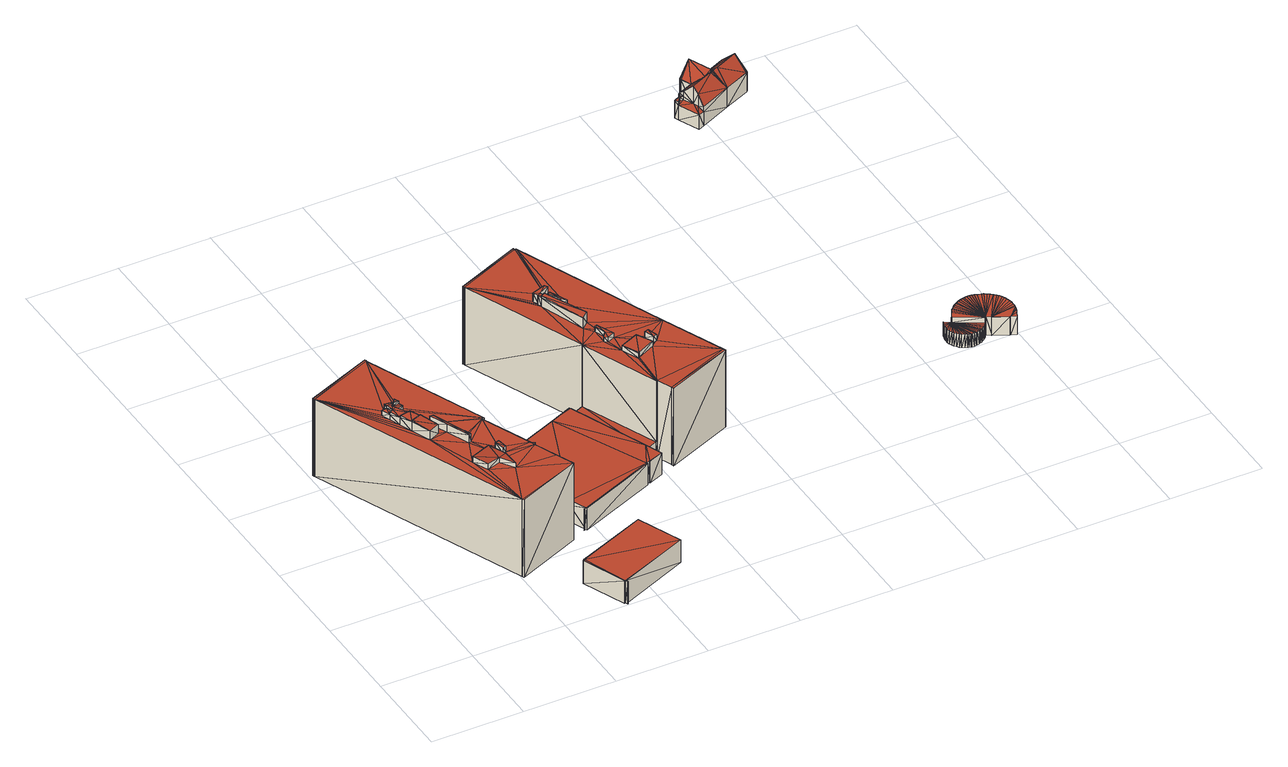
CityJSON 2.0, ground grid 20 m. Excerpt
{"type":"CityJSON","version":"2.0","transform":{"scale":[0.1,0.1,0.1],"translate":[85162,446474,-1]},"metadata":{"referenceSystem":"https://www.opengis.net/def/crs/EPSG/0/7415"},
"CityObjects":{
"building1":{"type":"Building","attributes":{"oorspronkelijk_bouwjaar":2008,"status":"Pand in gebruik","geconstateerd":false,"h_maaiveld":-0.95,"dak_type":"multiple horizontal","pw_datum":"2013-12-01","pw_actueel":"yes","pw_bron":"ahn3","reconstructie_methode":"tudelft3d-geoflow","versie_methode":"v21.03.1","kas_warenhuis":false,"ondergronds_type":"above ground","lod11_replace":false,"reconstruction_skipped":false},"geometry":[{"type":"Solid","lod":"2.2","boundaries":[[[[0,1,2]],[[3,4,5]],[[2,1,4]],[[2,3,6]],[[4,7,5]],[[2,4,3]],[[8,6,9]],[[2,6,8]],[[10,9,6]],[[11,10,6]],[[12,8,9]],[[10,12,9]],[[13,2,12]],[[12,2,8]],[[14,7,15]],[[15,7,4]],[[15,4,16]],[[16,4,1]],[[17,3,5]],[[18,17,5]],[[18,5,14]],[[14,5,7]],[[11,6,3]],[[17,11,3]],[[16,1,19]],[[19,1,0]],[[19,0,2]],[[13,19,2]],[[15,18,14]],[[13,17,15]],[[15,17,18]],[[11,12,10]],[[19,13,16]],[[11,17,13]],[[13,15,16]],[[12,11,13]]]],"semantics":{"surfaces":[{"type":"GroundSurface"},{"type":"WallSurface"},{"type":"RoofSurface"}],"values":[[0,0,0,0,0,0,0,0,1,1,1,1,1,1,1,1,1,1,1,1,1,1,1,1,1,1,1,1,2,2,2,2,2,2,2,2]]}}]},
"building2":{"type":"Building","attributes":{"oorspronkelijk_bouwjaar":1961,"status":"Pand in gebruik","geconstateerd":false,"h_maaiveld":-0.865,"dak_type":"multiple horizontal","pw_datum":"2013-12-01","pw_actueel":"yes","pw_bron":"ahn3","reconstructie_methode":"tudelft3d-geoflow","versie_methode":"v21.03.1","kas_warenhuis":false,"ondergronds_type":"above ground","lod11_replace":false,"reconstruction_skipped":false},"geometry":[{"type":"MultiSurface","lod":"2.2","boundaries":[[[20,21,22]],[[23,24,25]],[[26,23,25]],[[25,27,28]],[[26,28,29]],[[30,31,32]],[[28,26,25]],[[33,34,35]],[[36,37,38]],[[39,40,41]],[[39,41,42]],[[36,40,39]],[[36,38,43]],[[38,44,43]],[[36,45,37]],[[36,34,32]],[[34,46,35]],[[36,43,34]],[[47,48,49]],[[48,50,51]],[[51,52,53]],[[54,51,53]],[[55,48,56]],[[57,48,55]],[[58,59,60]],[[61,59,62]],[[46,51,50]],[[49,48,57]],[[63,49,57]],[[47,50,48]],[[52,51,46]],[[52,46,34]],[[32,34,33]],[[40,36,32]],[[32,33,64]],[[65,66,40]],[[67,20,22]],[[66,68,40]],[[31,65,40]],[[32,31,40]],[[68,66,67]],[[23,68,67]],[[67,22,24]],[[23,67,24]],[[60,20,67]],[[58,69,70]],[[20,60,59]],[[58,70,59]],[[20,59,61]],[[71,70,72]],[[72,70,69]],[[72,69,73]],[[73,69,58]],[[74,60,75]],[[75,60,67]],[[76,31,30]],[[77,76,30]],[[77,30,32]],[[78,77,32]],[[79,35,80]],[[80,35,46]],[[80,46,50]],[[81,80,50]],[[82,49,83]],[[83,49,63]],[[84,56,85]],[[85,56,48]],[[86,51,87]],[[87,51,54]],[[88,26,89]],[[89,26,29]],[[90,28,91]],[[91,28,27]],[[91,27,92]],[[92,27,25]],[[93,22,94]],[[94,22,21]],[[95,96,97]],[[98,95,97]],[[89,29,90]],[[90,29,28]],[[98,97,99]],[[99,97,100]],[[100,97,101]],[[102,103,104]],[[104,103,99]],[[105,81,106]],[[106,81,47]],[[47,81,50]],[[107,64,108]],[[108,64,33]],[[109,110,111]],[[111,110,112]],[[73,58,74]],[[74,58,60]],[[113,24,93]],[[93,24,22]],[[114,20,115]],[[115,20,61]],[[116,59,71]],[[71,59,70]],[[94,21,114]],[[114,21,20]],[[104,99,117]],[[117,100,118]],[[117,99,100]],[[117,118,119]],[[120,117,119]],[[121,122,123]],[[123,122,124]],[[125,126,127]],[[127,126,128]],[[129,130,131]],[[131,130,132]],[[133,37,134]],[[134,37,45]],[[135,136,137]],[[138,135,137]],[[138,137,139]],[[140,138,139]],[[127,128,121]],[[121,128,122]],[[141,142,143]],[[143,142,144]],[[145,146,147]],[[147,146,148]],[[131,132,149]],[[149,132,150]],[[151,41,40]],[[152,151,40]],[[153,154,155]],[[155,154,156]],[[157,158,142]],[[141,157,142]],[[159,160,158]],[[157,159,158]],[[161,39,162]],[[162,39,42]],[[163,164,146]],[[145,163,146]],[[165,166,163]],[[163,166,164]],[[120,119,167]],[[102,120,103]],[[103,120,167]],[[87,54,168]],[[168,54,53]],[[169,170,171]],[[172,169,171]],[[115,61,173]],[[173,61,62]],[[173,62,116]],[[116,62,59]],[[85,48,86]],[[86,48,51]],[[106,47,82]],[[82,47,49]],[[174,55,84]],[[84,55,56]],[[83,63,175]],[[175,63,57]],[[176,36,161]],[[161,36,39]],[[134,45,36]],[[176,134,36]],[[175,57,174]],[[174,57,55]],[[177,178,81]],[[105,177,81]],[[179,52,34]],[[180,179,34]],[[181,179,182]],[[183,181,182]],[[168,53,179]],[[181,168,179]],[[179,53,52]],[[184,185,186]],[[186,185,187]],[[188,189,190]],[[191,188,190]],[[191,190,192]],[[193,191,192]],[[194,195,96]],[[95,194,96]],[[96,195,196]],[[103,167,194]],[[194,167,195]],[[197,198,160]],[[159,197,160]],[[143,144,199]],[[199,144,200]],[[201,202,203]],[[203,202,204]],[[78,32,64]],[[107,78,64]],[[205,206,207]],[[207,206,208]],[[209,210,211]],[[212,209,211]],[[213,214,215]],[[215,214,216]],[[217,218,210]],[[209,217,210]],[[219,220,178]],[[177,219,178]],[[221,23,88]],[[88,23,26]],[[92,25,113]],[[113,25,24]],[[222,223,224]],[[225,222,224]],[[225,224,226]],[[227,225,226]],[[212,211,206]],[[205,212,206]],[[206,211,228]],[[206,228,229]],[[229,228,230]],[[215,216,231]],[[231,216,155]],[[231,155,217]],[[217,155,218]],[[218,155,156]],[[232,43,44]],[[233,232,44]],[[233,44,234]],[[234,44,38]],[[79,33,35]],[[235,108,79]],[[79,108,33]],[[236,180,232]],[[232,180,43]],[[43,180,34]],[[234,38,133]],[[133,38,37]],[[237,238,76]],[[76,238,31]],[[31,238,65]],[[235,79,236]],[[236,79,180]],[[123,124,239]],[[240,123,239]],[[240,239,136]],[[135,240,136]],[[241,125,140]],[[242,241,140]],[[243,244,223]],[[222,243,223]],[[111,112,129]],[[129,112,130]],[[245,66,65]],[[238,245,65]],[[229,230,246]],[[246,230,247]],[[207,208,246]],[[248,207,246]],[[249,250,213]],[[213,250,214]],[[250,251,153]],[[153,251,154]],[[75,67,245]],[[252,75,245]],[[245,67,66]],[[252,245,253]],[[254,252,253]],[[254,253,221]],[[221,253,23]],[[23,253,68]],[[203,204,255]],[[255,204,256]],[[255,256,257]],[[258,255,257]],[[152,259,237]],[[237,259,238]],[[259,40,68]],[[253,259,68]],[[162,42,151]],[[151,42,41]],[[260,261,243]],[[243,261,244]],[[248,246,97]],[[97,246,101]],[[101,246,247]],[[250,196,251]],[[249,96,250]],[[250,96,196]],[[258,257,202]],[[201,258,202]],[[227,226,260]],[[260,226,261]],[[149,150,262]],[[263,149,262]],[[242,140,264]],[[264,140,265]],[[265,140,139]],[[125,266,126]],[[241,267,125]],[[125,267,266]],[[147,148,165]],[[165,148,166]],[[264,265,266]],[[267,264,266]],[[186,187,268]],[[269,186,268]],[[269,268,188]],[[188,268,189]],[[193,192,184]],[[184,192,185]],[[270,271,220]],[[219,270,220]],[[183,182,271]],[[270,183,271]],[[199,200,272]],[[273,199,272]],[[273,272,198]],[[197,273,198]],[[172,171,274]],[[274,171,275]],[[276,277,170]],[[169,276,170]],[[274,275,277]],[[276,274,277]],[[263,262,110]],[[109,263,110]],[[140,125,135]],[[240,127,123]],[[138,140,135]],[[127,121,123]],[[135,125,127]],[[240,135,127]],[[96,249,207]],[[205,207,213]],[[217,209,231]],[[209,212,215]],[[231,209,215]],[[212,205,215]],[[215,205,213]],[[207,97,96]],[[213,207,249]],[[248,97,207]],[[103,194,95]],[[99,95,98]],[[99,103,95]],[[120,102,104]],[[117,120,104]],[[165,163,145]],[[147,165,145]],[[143,157,141]],[[159,157,143]],[[159,143,199]],[[197,159,199]],[[197,199,273]],[[115,116,114]],[[73,116,71]],[[114,74,124]],[[90,88,89]],[[114,93,94]],[[88,90,92]],[[173,116,115]],[[73,71,72]],[[74,116,73]],[[148,128,126]],[[114,116,74]],[[124,74,239]],[[226,224,221]],[[252,254,223]],[[204,261,256]],[[190,189,223]],[[88,92,221]],[[90,91,92]],[[187,75,189]],[[93,114,124]],[[261,221,92]],[[113,202,257]],[[261,226,221]],[[224,223,254]],[[221,224,254]],[[136,239,137]],[[266,113,164]],[[185,192,113]],[[223,192,190]],[[139,74,75]],[[265,139,75]],[[137,74,139]],[[137,239,74]],[[164,166,266]],[[93,124,122]],[[122,164,93]],[[202,244,204]],[[266,265,185]],[[257,261,92]],[[113,257,92]],[[256,261,257]],[[204,244,261]],[[192,223,244]],[[202,113,192]],[[187,185,265]],[[75,187,265]],[[266,185,113]],[[192,244,202]],[[252,223,189]],[[189,268,187]],[[252,189,75]],[[164,113,93]],[[126,266,166]],[[146,164,122]],[[126,166,148]],[[128,148,122]],[[148,146,122]],[[271,182,179]],[[81,178,80]],[[271,79,220]],[[180,271,179]],[[79,271,180]],[[80,220,79]],[[178,220,80]],[[246,208,206]],[[229,246,206]],[[216,153,155]],[[214,250,216]],[[216,250,153]],[[227,260,243]],[[225,227,222]],[[222,227,243]],[[258,201,255]],[[255,201,203]],[[264,267,242]],[[242,267,241]],[[238,259,245]],[[245,259,253]],[[269,184,186]],[[191,269,188]],[[191,193,269]],[[269,193,184]],[[219,177,171]],[[171,262,275]],[[219,183,270]],[[82,175,85]],[[251,195,154]],[[82,85,106]],[[106,211,218]],[[175,82,83]],[[174,85,175]],[[183,219,170]],[[85,174,84]],[[132,168,181]],[[86,168,132]],[[87,168,86]],[[200,262,272]],[[86,110,118]],[[154,195,158]],[[112,132,130]],[[150,132,183]],[[132,181,183]],[[110,86,112]],[[112,86,132]],[[158,195,142]],[[110,262,200]],[[142,119,144]],[[85,118,100]],[[105,158,177]],[[86,118,85]],[[85,100,101]],[[85,101,247]],[[106,85,211]],[[230,228,211]],[[247,230,85]],[[218,211,210]],[[211,85,230]],[[105,106,156]],[[106,218,156]],[[105,156,154]],[[167,142,195]],[[251,196,195]],[[198,272,177]],[[119,118,144]],[[272,262,171]],[[171,177,272]],[[110,200,118]],[[167,119,142]],[[144,118,200]],[[154,158,105]],[[160,198,177]],[[150,170,277]],[[160,177,158]],[[170,150,183]],[[171,170,219]],[[150,277,262]],[[275,262,277]],[[133,134,176]],[[237,76,152]],[[234,133,176]],[[176,161,152]],[[161,162,151]],[[161,151,152]],[[76,78,152]],[[78,176,152]],[[78,76,77]],[[236,176,78]],[[236,78,108]],[[234,176,232]],[[108,78,107]],[[234,232,233]],[[236,108,235]],[[232,176,236]],[[274,276,169]],[[172,274,169]],[[129,109,111]],[[149,263,129]],[[129,263,109]],[[149,129,131]]],"semantics":{"surfaces":[{"type":"GroundSurface"},{"type":"WallSurface"},{"type":"RoofSurface"}],"values":[0,0,0,0,0,0,0,0,0,0,0,0,0,0,0,0,0,0,0,0,0,0,0,0,0,0,0,0,0,0,0,0,0,0,0,0,0,0,0,0,0,0,0,0,0,0,0,0,0,1,1,1,1,1,1,1,1,1,1,1,1,1,1,1,1,1,1,1,1,1,1,1,1,1,1,1,1,1,1,1,1,1,1,1,1,1,1,1,1,1,1,1,1,1,1,1,1,1,1,1,1,1,1,1,1,1,1,1,1,1,1,1,1,1,1,1,1,1,1,1,1,1,1,1,1,1,1,1,1,1,1,1,1,1,1,1,1,1,1,1,1,1,1,1,1,1,1,1,1,1,1,1,1,1,1,1,1,1,1,1,1,1,1,1,1,1,1,1,1,1,1,1,1,1,1,1,1,1,1,1,1,1,1,1,1,1,1,1,1,1,1,1,1,1,1,1,1,1,1,1,1,1,1,1,1,1,1,1,1,1,1,1,1,1,1,1,1,1,1,1,1,1,1,1,1,1,1,1,1,1,1,1,1,1,1,1,1,1,1,1,1,1,1,1,1,1,1,1,1,1,1,1,1,1,1,1,1,1,1,1,1,1,1,1,1,1,1,1,1,1,1,1,1,1,1,1,1,1,1,1,1,1,1,1,1,1,1,1,1,1,1,1,1,1,1,1,1,1,1,1,1,1,1,1,1,1,1,1,1,1,1,1,1,1,1,1,1,1,1,1,1,1,1,1,2,2,2,2,2,2,2,2,2,2,2,2,2,2,2,2,2,2,2,2,2,2,2,2,2,2,2,2,2,2,2,2,2,2,2,2,2,2,2,2,2,2,2,2,2,2,2,2,2,2,2,2,2,2,2,2,2,2,2,2,2,2,2,2,2,2,2,2,2,2,2,2,2,2,2,2,2,2,2,2,2,2,2,2,2,2,2,2,2,2,2,2,2,2,2,2,2,2,2,2,2,2,2,2,2,2,2,2,2,2,2,2,2,2,2,2,2,2,2,2,2,2,2,2,2,2,2,2,2,2,2,2,2,2,2,2,2,2,2,2,2,2,2,2,2,2,2,2,2,2,2,2,2,2,2,2,2,2,2,2,2,2,2,2,2,2,2,2,2,2,2,2,2,2,2,2,2,2,2,2,2,2,2,2,2,2,2]}}]},
"building3":{"type":"Building","attributes":{"oorspronkelijk_bouwjaar":1980,"status":"Pand in gebruik","geconstateerd":false,"h_maaiveld":-0.685,"dak_type":"multiple horizontal","pw_datum":"2013-12-01","pw_actueel":"yes","pw_bron":"ahn3","reconstructie_methode":"tudelft3d-geoflow","versie_methode":"v21.03.1","kas_warenhuis":false,"ondergronds_type":"above ground","lod11_replace":false,"reconstruction_skipped":false},"geometry":[{"type":"Solid","lod":"2.2","boundaries":[[[[278,279,280]],[[280,279,281]],[[282,280,281]],[[280,282,283]],[[284,278,280]],[[285,286,287]],[[288,289,290]],[[289,291,290]],[[290,292,293]],[[294,292,290]],[[290,293,295]],[[296,297,290]],[[298,296,290]],[[290,299,300]],[[298,290,300]],[[297,301,290]],[[299,290,302]],[[290,285,287]],[[303,290,304]],[[303,285,290]],[[287,305,306]],[[307,308,287]],[[287,286,307]],[[305,287,308]],[[301,304,290]],[[309,310,287]],[[287,306,311]],[[312,309,287]],[[287,313,314]],[[312,287,314]],[[310,315,287]],[[315,316,287]],[[317,318,310]],[[313,287,311]],[[310,309,317]],[[319,310,318]],[[290,291,294]],[[310,319,320]],[[321,288,290]],[[321,290,322]],[[323,310,320]],[[324,325,290]],[[326,280,327]],[[290,325,322]],[[328,280,290]],[[327,280,329]],[[302,290,295]],[[330,280,328]],[[290,280,331]],[[324,290,331]],[[329,280,330]],[[332,280,326]],[[333,280,332]],[[334,280,333]],[[335,280,334]],[[336,280,335]],[[337,280,336]],[[338,280,337]],[[339,280,338]],[[340,280,339]],[[341,280,340]],[[342,280,341]],[[343,280,342]],[[344,280,343]],[[345,280,344]],[[346,280,345]],[[347,280,346]],[[348,280,347]],[[349,280,348]],[[284,280,349]],[[350,278,351]],[[351,278,284]],[[351,284,352]],[[352,284,349]],[[352,349,353]],[[353,349,348]],[[353,348,354]],[[354,348,347]],[[355,346,356]],[[356,346,345]],[[357,344,358]],[[358,344,343]],[[358,343,359]],[[359,343,342]],[[359,342,360]],[[360,342,341]],[[360,341,361]],[[361,341,340]],[[362,339,338]],[[363,362,338]],[[363,338,337]],[[364,363,337]],[[365,336,335]],[[366,365,335]],[[366,335,334]],[[367,366,334]],[[367,334,333]],[[368,367,333]],[[368,333,332]],[[369,368,332]],[[369,332,326]],[[370,369,326]],[[370,326,327]],[[371,370,327]],[[372,329,330]],[[373,372,330]],[[373,330,328]],[[374,373,328]],[[375,310,376]],[[376,310,323]],[[377,320,378]],[[378,320,319]],[[378,319,379]],[[379,319,318]],[[379,318,380]],[[380,318,317]],[[380,317,381]],[[381,317,309]],[[381,309,382]],[[382,309,312]],[[382,312,383]],[[383,312,314]],[[384,313,385]],[[385,313,311]],[[385,311,386]],[[386,311,306]],[[386,306,387]],[[387,306,305]],[[387,305,388]],[[388,305,308]],[[388,308,389]],[[389,308,307]],[[390,286,391]],[[391,286,285]],[[392,303,393]],[[393,303,304]],[[393,304,394]],[[394,304,301]],[[394,301,297]],[[395,394,297]],[[395,297,296]],[[396,395,296]],[[396,296,298]],[[397,396,298]],[[397,298,300]],[[398,397,300]],[[398,300,299]],[[399,398,299]],[[400,302,295]],[[401,400,295]],[[402,293,292]],[[403,402,292]],[[403,292,294]],[[404,403,294]],[[404,294,291]],[[405,404,291]],[[405,291,289]],[[406,405,289]],[[406,289,288]],[[407,406,288]],[[407,288,321]],[[408,407,321]],[[408,321,322]],[[409,408,322]],[[410,325,324]],[[411,410,324]],[[411,324,331]],[[412,411,331]],[[412,331,280]],[[413,412,280]],[[414,413,280]],[[415,281,416]],[[416,281,279]],[[409,322,325]],[[410,409,325]],[[401,295,293]],[[402,401,293]],[[364,337,336]],[[365,364,336]],[[371,327,329]],[[372,371,329]],[[417,290,287]],[[418,417,287]],[[419,282,415]],[[415,282,281]],[[414,280,283]],[[420,414,283]],[[416,279,350]],[[350,279,278]],[[354,347,355]],[[355,347,346]],[[356,345,357]],[[357,345,344]],[[361,340,339]],[[362,361,339]],[[376,323,377]],[[377,323,320]],[[383,314,384]],[[384,314,313]],[[389,307,390]],[[390,307,286]],[[420,283,419]],[[419,283,282]],[[413,414,421]],[[421,414,422]],[[423,374,417]],[[417,374,290]],[[290,374,328]],[[421,422,423]],[[423,422,374]],[[418,287,316]],[[424,418,316]],[[425,315,375]],[[375,315,310]],[[424,316,425]],[[425,316,315]],[[399,299,302]],[[400,399,302]],[[391,285,392]],[[392,285,303]],[[422,362,363]],[[422,366,367]],[[422,367,368]],[[365,366,422]],[[364,365,422]],[[422,370,371]],[[369,422,368]],[[369,370,422]],[[422,373,374]],[[372,373,422]],[[371,372,422]],[[364,422,363]],[[422,361,362]],[[360,361,422]],[[419,422,420]],[[422,414,420]],[[415,422,419]],[[416,422,415]],[[350,422,416]],[[351,422,350]],[[352,422,351]],[[353,422,352]],[[354,422,353]],[[355,422,354]],[[356,422,355]],[[357,422,356]],[[358,422,357]],[[359,422,358]],[[360,422,359]],[[386,418,385]],[[418,388,389]],[[386,387,418]],[[387,388,418]],[[385,418,384]],[[390,391,418]],[[391,417,418]],[[392,417,391]],[[417,395,396]],[[394,395,417]],[[399,417,398]],[[396,397,417]],[[417,397,398]],[[393,394,417]],[[407,417,406]],[[400,401,417]],[[405,417,404]],[[402,403,417]],[[417,403,404]],[[401,402,417]],[[417,405,406]],[[399,400,417]],[[407,408,417]],[[408,409,417]],[[390,418,389]],[[410,411,417]],[[411,412,417]],[[410,417,409]],[[413,417,412]],[[423,417,413]],[[423,413,421]],[[418,383,384]],[[382,383,418]],[[393,417,392]],[[425,418,424]],[[375,418,425]],[[381,418,375]],[[377,375,376]],[[378,375,377]],[[379,375,378]],[[380,375,379]],[[381,375,380]],[[382,418,381]]]],"semantics":{"surfaces":[{"type":"GroundSurface"},{"type":"WallSurface"},{"type":"RoofSurface"}],"values":[[0,0,0,0,0,0,0,0,0,0,0,0,0,0,0,0,0,0,0,0,0,0,0,0,0,0,0,0,0,0,0,0,0,0,0,0,0,0,0,0,0,0,0,0,0,0,0,0,0,0,0,0,0,0,0,0,0,0,0,0,0,0,0,0,0,0,0,0,0,0,1,1,1,1,1,1,1,1,1,1,1,1,1,1,1,1,1,1,1,1,1,1,1,1,1,1,1,1,1,1,1,1,1,1,1,1,1,1,1,1,1,1,1,1,1,1,1,1,1,1,1,1,1,1,1,1,1,1,1,1,1,1,1,1,1,1,1,1,1,1,1,1,1,1,1,1,1,1,1,1,1,1,1,1,1,1,1,1,1,1,1,1,1,1,1,1,1,1,1,1,1,1,1,1,1,1,1,1,1,1,1,1,1,1,1,1,1,1,1,1,1,1,1,1,1,1,1,1,1,1,1,1,1,1,1,1,1,1,1,1,1,1,1,1,1,1,1,1,1,1,2,2,2,2,2,2,2,2,2,2,2,2,2,2,2,2,2,2,2,2,2,2,2,2,2,2,2,2,2,2,2,2,2,2,2,2,2,2,2,2,2,2,2,2,2,2,2,2,2,2,2,2,2,2,2,2,2,2,2,2,2,2,2,2,2,2,2,2,2,2,2,2]]}}]},
"building4":{"type":"Building","attributes":{"oorspronkelijk_bouwjaar":1868,"status":"Pand in gebruik","geconstateerd":false,"h_maaiveld":-0.557,"dak_type":"slanted","pw_datum":"2013-12-01","pw_actueel":"yes","pw_bron":"ahn3","reconstructie_methode":"tudelft3d-geoflow","versie_methode":"v21.03.1","kas_warenhuis":false,"ondergronds_type":"above ground","lod11_replace":false,"reconstruction_skipped":false},"geometry":[{"type":"Solid","lod":"2.2","boundaries":[[[[426,427,428]],[[429,428,430]],[[431,428,427]],[[432,433,434]],[[426,428,435]],[[427,426,436]],[[437,431,427]],[[438,439,440]],[[441,439,431]],[[442,439,438]],[[431,439,442]],[[438,443,442]],[[431,442,428]],[[442,433,428]],[[433,432,430]],[[430,432,444]],[[433,430,428]],[[445,442,446]],[[446,442,443]],[[447,448,428]],[[449,450,451]],[[451,439,441]],[[451,450,439]],[[452,453,437]],[[437,453,431]],[[454,426,455]],[[455,426,435]],[[456,432,457]],[[457,432,434]],[[446,443,438]],[[458,446,438]],[[459,456,460]],[[461,459,460]],[[457,434,433]],[[462,457,433]],[[451,441,453]],[[453,441,431]],[[463,464,465]],[[466,467,468]],[[455,435,428]],[[448,455,428]],[[466,469,467]],[[450,449,470]],[[452,437,427]],[[471,452,427]],[[472,429,430]],[[473,474,472]],[[472,474,429]],[[473,472,475]],[[476,473,475]],[[477,478,479]],[[480,477,479]],[[479,478,481]],[[480,479,482]],[[482,479,483]],[[484,462,445]],[[445,462,442]],[[442,462,433]],[[447,428,429]],[[474,447,429]],[[485,440,439]],[[450,485,439]],[[458,438,485]],[[485,438,440]],[[471,427,486]],[[486,427,436]],[[486,436,426]],[[454,486,426]],[[456,444,432]],[[459,487,456]],[[456,487,444]],[[464,488,489]],[[490,469,491]],[[464,491,488]],[[463,490,464]],[[464,490,491]],[[476,475,492]],[[493,476,492]],[[482,483,484]],[[484,483,462]],[[472,430,487]],[[487,430,444]],[[493,492,478]],[[477,493,478]],[[461,460,481]],[[478,461,481]],[[471,453,452]],[[466,468,471]],[[471,468,453]],[[461,487,459]],[[472,487,461]],[[472,461,492]],[[492,461,478]],[[475,472,492]],[[457,462,483]],[[456,457,479]],[[479,457,483]],[[456,479,481]],[[456,481,460]],[[470,468,467]],[[453,449,451]],[[469,470,467]],[[470,449,468]],[[449,453,468]],[[448,489,471]],[[491,466,488]],[[491,469,466]],[[488,466,489]],[[466,471,489]],[[471,486,454]],[[454,455,448]],[[471,454,448]],[[485,450,458]],[[480,482,465]],[[445,482,484]],[[469,445,470]],[[445,465,482]],[[446,458,445]],[[458,450,470]],[[458,470,445]],[[490,445,469]],[[490,463,465]],[[445,490,465]],[[464,489,465]],[[476,474,473]],[[489,477,480]],[[465,489,480]],[[477,489,447]],[[477,447,493]],[[447,476,493]],[[447,489,448]],[[474,476,447]]]],"semantics":{"surfaces":[{"type":"GroundSurface"},{"type":"WallSurface"},{"type":"RoofSurface"}],"values":[[0,0,0,0,0,0,0,0,0,0,0,0,0,0,0,0,0,1,1,1,1,1,1,1,1,1,1,1,1,1,1,1,1,1,1,1,1,1,1,1,1,1,1,1,1,1,1,1,1,1,1,1,1,1,1,1,1,1,1,1,1,1,1,1,1,1,1,1,1,1,1,1,1,1,1,1,1,1,1,1,1,1,1,1,1,1,2,2,2,2,2,2,2,2,2,2,2,2,2,2,2,2,2,2,2,2,2,2,2,2,2,2,2,2,2,2,2,2,2,2,2,2,2,2,2,2,2,2,2,2,2,2]]}}]}
},
"vertices":[
[333,7,0],[295,101,0],[335,8,0],[489,70,0],[299,103,0],[449,166,0],[337,6,0],[298,104,0],[337,3,0],[338,3,0],[338,3,54],[337,6,54],[337,3,54],[335,8,54],[298,104,54],[299,103,54],[295,101,54],[489,70,54],[449,166,54],[333,7,54],
[571,875,1],[574,876,1],[574,875,1],[609,382,1],[710,544,1],[767,408,1],[622,349,1],[767,409,1],[769,404,1],[624,344,1],[505,539,1],[506,536,1],[456,518,1],[299,450,1],[366,282,1],[297,449,1],[550,316,1],[382,244,1],[382,246,1],[558,319,1],[576,368,1],[591,331,1],[559,318,1],[381,247,1],[376,246,1],[551,314,1],[265,435,1],[154,701,1],[10,642,1],[154,702,1],[264,436,1],[203,175,1],[328,267,1],[344,229,1],[205,171,1],[8,646,1],[9,642,1],[153,706,1],[430,816,1],[429,819,1],[430,815,1],[570,879,1],[428,820,1],[155,702,1],[297,453,1],[507,536,1],[538,549,1],[539,549,1],[606,381,1],[429,816,1],[428,819,1],[428,819,184],[429,816,184],[430,816,184],[430,815,184],[539,549,184],[506,536,53],[505,539,53],[456,518,53],[297,449,40],[265,435,40],[264,436,40],[154,702,184],[155,702,184],[9,642,184],[10,642,184],[203,175,184],[205,171,184],[622,349,184],[624,344,184],[769,404,184],[767,409,184],[767,408,184],[574,875,184],[574,876,184],[136,497,206],[136,497,202],[113,493,202],[113,493,206],[124,466,206],[124,466,184],[113,493,184],[147,475,208],[147,475,206],[124,466,208],[264,436,184],[154,701,184],[297,453,53],[299,450,53],[177,323,198],[177,323,184],[192,288,198],[192,288,184],[710,544,184],[571,875,184],[570,879,184],[429,819,184],[141,424,205],[141,424,184],[164,435,184],[164,435,205],[556,718,205],[556,718,184],[552,724,205],[552,724,184],[538,698,205],[538,698,184],[534,706,205],[534,706,184],[221,298,196],[221,298,184],[241,269,195],[241,269,184],[382,244,52],[551,314,52],[527,702,205],[527,702,184],[526,702,184],[526,702,205],[529,693,184],[529,693,205],[164,468,203],[164,468,184],[180,431,203],[180,431,184],[556,709,198],[556,709,184],[550,707,198],[550,707,184],[239,306,195],[239,306,184],[591,331,52],[576,368,52],[140,531,196],[140,531,184],[136,541,195],[136,541,184],[171,468,203],[171,468,184],[198,400,203],[198,400,184],[558,319,52],[559,318,52],[573,672,197],[573,672,184],[563,679,198],[563,679,184],[147,475,184],[344,229,184],[248,321,199],[248,321,184],[244,342,184],[244,342,199],[428,820,184],[8,646,184],[153,706,184],[550,316,52],[259,434,184],[259,434,40],[328,267,40],[366,282,40],[328,267,184],[308,316,40],[308,316,184],[586,578,195],[586,578,184],[580,575,195],[580,575,184],[579,539,195],[579,539,184],[586,533,184],[586,533,195],[602,541,184],[602,541,195],[137,498,206],[137,498,184],[136,497,184],[200,397,203],[200,397,184],[201,380,203],[201,380,184],[662,514,199],[662,514,184],[653,512,199],[653,512,184],[109,538,202],[109,538,196],[113,521,202],[113,521,196],[125,542,202],[125,542,184],[107,545,184],[107,545,202],[117,533,202],[117,533,196],[123,539,202],[123,539,195],[132,550,201],[132,550,184],[304,326,184],[304,326,40],[609,382,184],[596,497,196],[596,497,184],[612,460,184],[612,460,196],[614,461,184],[614,461,196],[109,538,184],[97,536,196],[97,536,184],[136,541,201],[381,247,52],[376,246,52],[382,246,52],[297,449,53],[366,282,52],[507,536,53],[507,536,38],[522,714,184],[522,714,205],[538,698,209],[529,693,209],[636,514,196],[636,514,184],[538,549,38],[104,517,196],[104,517,184],[104,517,202],[122,524,202],[122,524,196],[122,524,184],[538,549,184],[606,381,40],[606,381,184],[661,491,198],[661,491,184],[669,494,184],[669,494,198],[576,368,40],[654,481,196],[654,481,184],[222,342,184],[222,342,196],[565,594,209],[565,594,184],[580,607,184],[580,607,209],[588,551,184],[588,551,195],[312,321,184],[312,321,40],[205,382,184],[205,382,203],[235,340,199],[235,340,184],[240,318,199],[240,318,184],
[1266,439,3],[1266,444,3],[1284,450,3],[1267,449,3],[1268,453,3],[1270,457,3],[1266,434,3],[1389,475,3],[1393,471,3],[1351,414,3],[1307,481,3],[1311,484,3],[1341,420,3],[1315,486,3],[1325,491,3],[1330,492,3],[1320,489,3],[1335,493,3],[1362,491,3],[1369,489,3],[1357,493,3],[1346,494,3],[1350,494,3],[1374,487,3],[1340,494,3],[1384,480,3],[1379,484,3],[1402,456,3],[1404,450,3],[1396,467,3],[1400,461,3],[1406,422,3],[1383,398,3],[1406,443,3],[1407,425,3],[1407,438,3],[1407,431,3],[1382,398,3],[1351,413,3],[1405,418,3],[1404,413,3],[1403,410,3],[1400,404,3],[1303,478,3],[1299,474,3],[1394,392,3],[1294,467,3],[1296,471,3],[1330,408,3],[1333,410,3],[1340,419,3],[1336,413,3],[1339,417,3],[1291,463,3],[1326,405,3],[1323,403,3],[1320,402,3],[1317,401,3],[1312,400,3],[1309,399,3],[1305,399,3],[1301,399,3],[1298,400,3],[1294,401,3],[1291,402,3],[1287,404,3],[1282,407,3],[1278,410,3],[1275,414,3],[1271,418,3],[1269,423,3],[1267,428,3],[1266,439,34],[1266,434,34],[1267,428,34],[1269,423,34],[1271,418,34],[1275,414,34],[1278,410,34],[1282,407,34],[1287,404,34],[1291,402,34],[1294,401,34],[1298,400,34],[1301,399,34],[1305,399,34],[1309,399,34],[1312,400,34],[1317,401,34],[1320,402,34],[1323,403,34],[1326,405,34],[1330,408,34],[1333,410,34],[1336,413,34],[1339,417,34],[1340,419,34],[1383,398,46],[1394,392,46],[1400,404,46],[1403,410,46],[1404,413,46],[1405,418,46],[1406,422,46],[1407,425,46],[1407,431,46],[1407,438,46],[1406,443,46],[1404,450,46],[1402,456,46],[1400,461,46],[1396,467,46],[1393,471,46],[1389,475,45],[1384,480,45],[1379,484,45],[1374,487,45],[1369,489,45],[1362,491,45],[1357,493,45],[1350,494,46],[1346,494,46],[1340,494,46],[1335,493,46],[1330,492,46],[1325,491,46],[1320,489,46],[1315,486,46],[1311,484,46],[1307,481,46],[1303,478,46],[1299,474,46],[1296,471,46],[1294,467,46],[1291,463,46],[1284,450,46],[1284,450,34],[1267,449,34],[1266,444,34],[1341,420,46],[1351,414,46],[1268,453,34],[1270,457,35],[1283,449,46],[1283,449,34],[1340,419,46],[1351,413,46],[1382,398,46],
[1193,1352,4],[1218,1367,4],[1203,1330,4],[1167,1314,4],[1168,1312,4],[1255,1354,4],[1157,1295,4],[1189,1256,4],[1177,1251,4],[1192,1352,4],[1192,1355,4],[1244,1379,4],[1313,1313,4],[1303,1341,4],[1315,1314,4],[1290,1369,4],[1258,1288,4],[1313,1312,4],[1153,1305,4],[1258,1288,49],[1313,1312,49],[1203,1330,50],[1203,1330,49],[1303,1341,80],[1303,1341,79],[1290,1369,50],[1244,1379,50],[1255,1354,49],[1193,1352,50],[1192,1352,49],[1157,1295,39],[1177,1251,38],[1313,1313,49],[1157,1295,47],[1166,1308,39],[1166,1308,46],[1189,1256,38],[1236,1313,81],[1236,1313,78],[1235,1311,79],[1240,1318,79],[1240,1318,74],[1249,1337,62],[1242,1314,79],[1253,1319,79],[1218,1367,80],[1168,1312,46],[1168,1312,52],[1167,1314,50],[1169,1313,46],[1169,1313,52],[1173,1306,59],[1173,1306,47],[1183,1287,39],[1183,1287,80],[1173,1306,39],[1188,1276,68],[1188,1276,39],[1189,1256,50],[1315,1314,49],[1192,1355,50],[1153,1305,46],[1236,1313,74],[1226,1320,67],[1238,1312,79],[1238,1312,75],[1173,1307,47],[1173,1307,58]
]}
